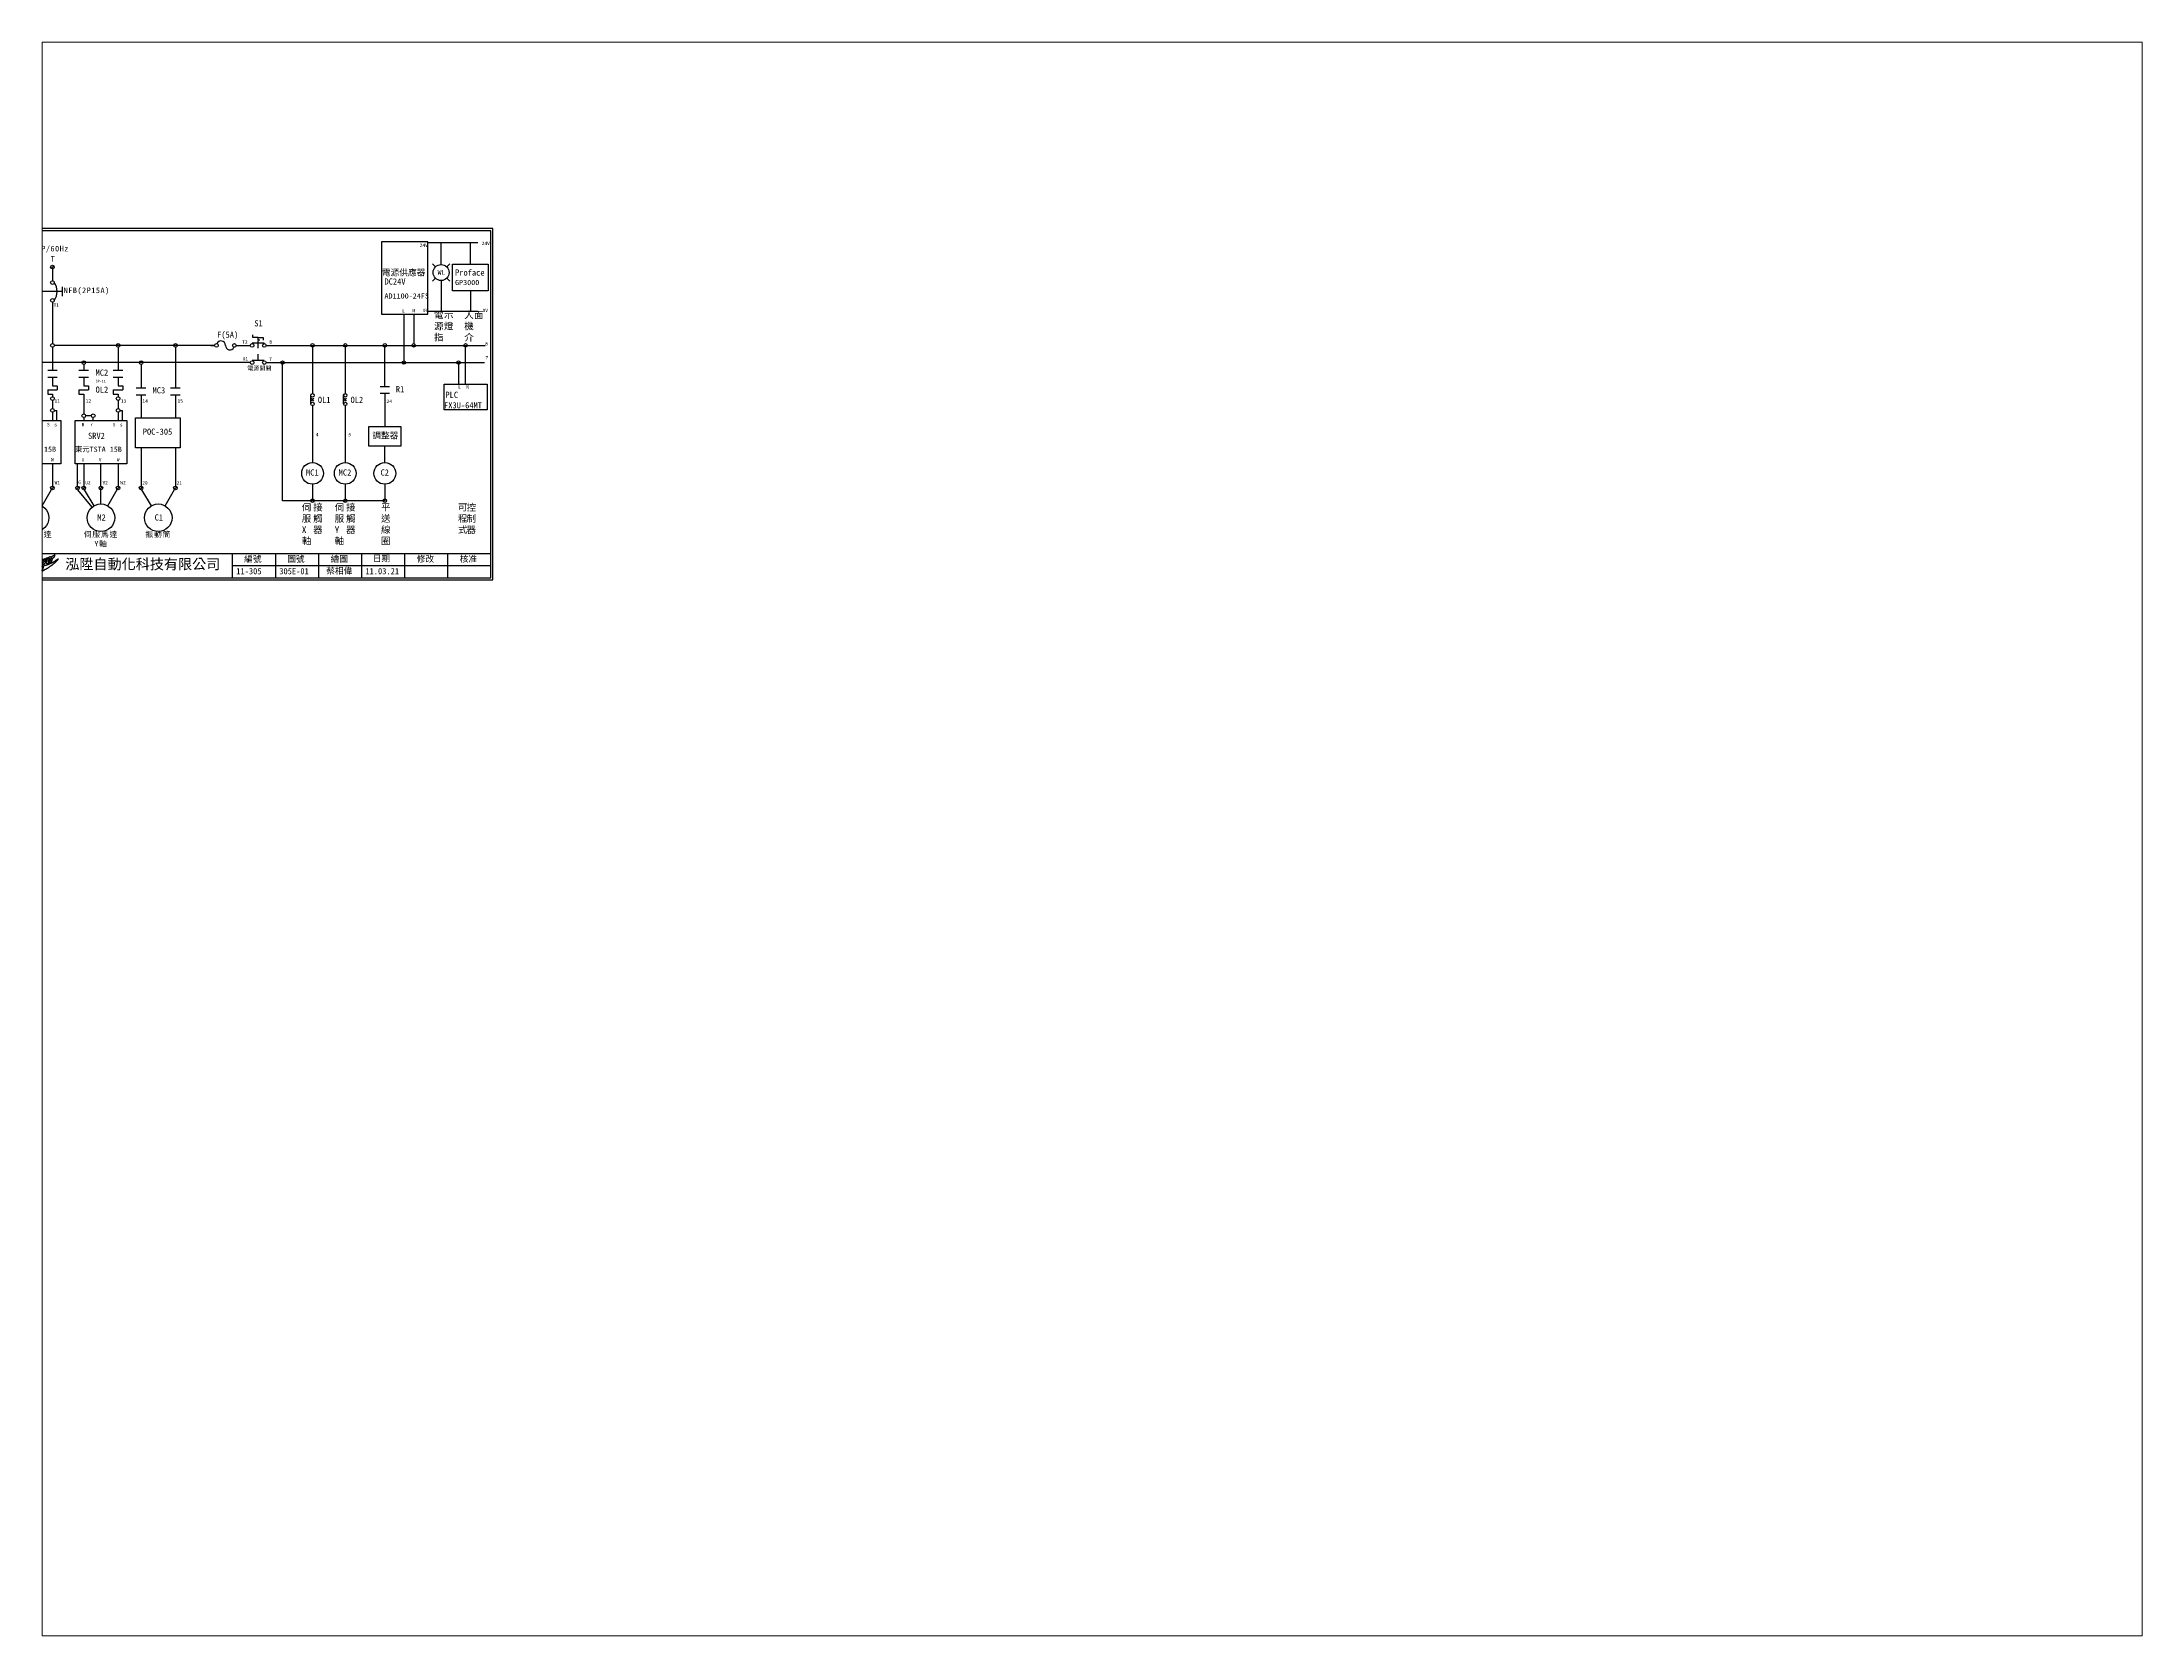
# Paper-space layout '配置1' of a CAD drawing. Extents: x 26 to 231, y 20 to 176.
# The model-space entities are those that its viewports show. They can reach past a viewport. Long polylines and large blocks are cut down to what shows.
import ezdxf
from ezdxf.enums import TextEntityAlignment as Align

# ---------------------------------------------------------------- set-up
doc = ezdxf.new("R2010")
doc.units = 0
doc.linetypes.add('DASHED', pattern=[0.2, 0.1, -0.1])
doc.linetypes.add('HIDDEN9', pattern=[3.5, 2, -1.5])
doc.layers.get('0').update_dxf_attribs({"linetype": 'CONTINUOUS'})
for name, color, linetype in [('7', 7, 'CONTINUOUS'), ('圖框層', 7, 'CONTINUOUS'), ('標尺寸層', 3, 'CONTINUOUS'), ('輪廓線層', 7, 'CONTINUOUS')]:
    doc.layers.add(name, color=color, linetype=linetype)
doc.styles.add('CNS', font='romanc.shx', dxfattribs={"bigfont": 'chineset.shx'})
doc.styles.add('STSL', font='KAIU.TTF')
doc.styles.add('標楷體', font='KAIU.TTF')

# ---------------------------------------------------------------- blocks, each defined once
blk = doc.blocks.new('FUSE')
at = {"color": 7}
for p, q in [((0, 0), (2.1, 0)), ((14.6, 0), (16.8, 0))]:
    blk.add_line(p, q, dxfattribs=at)
for centre in [(3.2, 0), (13.6, 0)]:
    blk.add_circle(centre, 1.07)
for centre, start, end in [((5.8, 0), 0, 156.116), ((11, 0), 180, 336.116)]:
    blk.add_arc(centre, 2.59, start, end, dxfattribs=at)

msp = doc.modelspace()

# ---------------------------------------------------------------- linework, layer by layer
for p, q in [((225.6, 451.7), (198.6, 451.7)), ((198.6, 451.7), (198.6, 409.7)), ((225.6, 409.7), (225.6, 451.7)), ((254.6, 451.1), (225.6, 451.1)), ((233.3, 442.5), (233.3, 451.1)), ((233.3, 438.6), (233.3, 442.5)), ((8.3, 437.8), (6.8, 436.3)), ((230, 437.2), (228.2, 439)), ((230, 430.6), (228.2, 428.9)), ((233.3, 429.3), (233.3, 425.3)), ((236.6, 437.2), (238.3, 439)), ((236.6, 430.6), (238.3, 428.9)), ((7.5, 416.6), (7.5, 392.7)), ((233.3, 425.3), (233.3, 411.2)), ((198.6, 409.7), (221.6, 409.7)), ((211.7, 409.7), (211.7, 382.6)), ((217.4, 409.7), (217.4, 392.6)), ((221.6, 409.7), (225.6, 409.7)), ((254.6, 411.2), (225.6, 411.2)), ((7.5, 390.5), (7.6, 377.2)), ((101.7, 391.6), (8.6, 391.6)), ((45.7, 390.5), (45.7, 377.2)), ((79, 390.5), (79, 366.9)), ((114.2, 391.6), (122.4, 391.6)), ((116.3, 391.6), (122.4, 391.6)), ((124, 396.2), (124, 397.7)), ((127, 396.2), (124, 396.2)), ((127, 396.2), (130, 396.2)), ((128, 394.6), (127, 394.9)), ((128, 394.6), (127, 394.4)), ((130, 396.2), (130, 394.7)), ((131.7, 391.6), (258.9, 391.6)), ((158.6, 391.6), (158.6, 363.6)), ((177.6, 391.6), (177.6, 363.6)), ((200.6, 367.8), (200.6, 391.6)), ((247.5, 369.1), (247.5, 391.6)), ((122.4, 381.6), (-11.4, 381.6)), ((25.7, 380.5), (25.7, 377.2)), ((59, 380.5), (59, 366.9)), ((131.7, 381.6), (258.5, 381.6)), ((7.5, 373.2), (7.5, 368.2)), ((45.7, 373.2), (45.7, 368.2)), ((235, 369.1), (260, 369.1)), ((235, 354.1), (235, 369.1)), ((260, 369.1), (260, 354.1)), ((59, 362.9), (59, 357)), ((59, 357), (59, 349.5)), ((79, 362.9), (79, 357)), ((79, 357), (79, 349.5)), ((158.6, 356.6), (158.6, 323.6)), ((177.6, 356.6), (177.6, 323.6)), ((200.6, 363.8), (200.6, 344.4)), ((260, 354.1), (235, 354.1)), ((30.1, 350.7), (26.7, 350.7)), ((59, 332.1), (59, 309.8)), ((79, 332.1), (79, 309.8)), ((200.6, 323.6), (200.6, 333.1)), ((7.5, 322.9), (7.5, 309.8)), ((45.7, 322.9), (45.7, 309.8)), ((-1.7, 309.5), (-3.3, 308)), ((1.5, 298.4), (7, 307.9)), ((8.3, 309.5), (6.8, 308)), ((22.9, 309.5), (21.4, 308)), ((26.4, 309.5), (24.9, 308)), ((31.7, 298.4), (26.2, 307.8)), ((36.4, 309.5), (34.9, 308)), ((39.7, 298.4), (45.1, 307.9)), ((46.4, 309.5), (44.9, 308)), ((59.7, 309.5), (58.2, 308)), ((65, 298.4), (59.5, 307.8)), ((73, 298.4), (78.4, 307.9)), ((79.7, 309.5), (78.2, 308)), ((158.6, 311), (158.6, 301.4)), ((177.6, 311), (177.6, 301.4)), ((200.6, 311), (200.6, 301.4))]:
    msp.add_line(p, q)
at = {"color": 7, "linetype": 'HIDDEN9'}
msp.add_line((13.2, 422.9), (-9.8, 422.9), dxfattribs=at)
msp.add_lwpolyline([(191.3, 344.4), (209.9, 344.4), (209.9, 333.1), (191.3, 333.1)], close=True)
for centre, radius in [((7.5, 437.1), 1.07), ((7.5, 428.1), 1.07), ((233.3, 433.9), 4.64), ((7.5, 417.7), 1.07), ((7.5, 391.6), 1.07), ((45.7, 391.6), 1.07), ((79, 391.6), 1.07), ((217.4, 391.6), 1), ((25.7, 381.6), 1.07), ((59, 381.6), 1.07), ((211.7, 381.6), 1), ((7.5, 360.7), 1.07), ((7.5, 353.8), 1.07), ((45.7, 360.7), 1.07), ((45.7, 353.8), 1.07), ((25.7, 350.7), 1.07), ((31.2, 350.7), 1.07), ((158.6, 317.3), 6.3), ((177.6, 317.3), 6.3), ((200.6, 317.3), 6.3), ((-2.5, 308.8), 1.07), ((7.5, 308.8), 1.07), ((22.1, 308.8), 1.07), ((25.7, 308.8), 1.07), ((35.7, 308.8), 1.07), ((45.7, 308.8), 1.07), ((59, 308.8), 1.07), ((79, 308.8), 1.07), ((-2.5, 291.5), 8), ((35.7, 291.5), 8), ((69, 291.5), 8)]:
    msp.add_circle(centre, radius)
at = {"color": 7}
msp.add_arc((1.2, 422.9), 9.05, 325.1286, 34.8714, dxfattribs=at)
at = {"layer": '7'}
for p, q in [((123.5, 393), (130.6, 393)), ((127, 394.9), (127, 396.2)), ((127, 393), (127, 394.4)), ((123.5, 383), (130.6, 383))]:
    msp.add_line(p, q, dxfattribs=at)
at = {"layer": '7', "linetype": 'DASHED'}
msp.add_line((127, 383), (127, 393), dxfattribs=at)
at = {"layer": '7'}
for centre in [(123.5, 391.6), (130.6, 391.6), (123.5, 381.6), (130.6, 381.6)]:
    msp.add_circle(centre, 1.07, dxfattribs=at)
at = {"layer": '圖框層', "color": 7}
for p, q in [((263.4, 459.4), (-23.6, 459.4)), ((262.2, 458.2), (-22.3, 458.2)), ((262.2, 256.7), (262.2, 458.2)), ((263.4, 255.5), (263.4, 459.4)), ((-22.3, 270.7), (262.2, 270.7)), ((112.2, 256.7), (112.2, 270.7)), ((137.2, 256.7), (137.2, 270.7)), ((162.2, 256.7), (162.2, 270.7)), ((187.2, 256.7), (187.2, 270.7)), ((212.2, 256.7), (212.2, 270.7)), ((237.2, 256.7), (237.2, 270.7)), ((-22.3, 256.7), (262.2, 256.7)), ((112.2, 263.7), (262.2, 263.7)), ((-23.6, 255.5), (263.4, 255.5))]:
    msp.add_line(p, q, dxfattribs=at)
at = {"layer": '標尺寸層', "color": 7}
for p, q in [((250.3, 438.7), (250.3, 451.1)), ((7.5, 436), (7.5, 429.1)), ((7.5, 416.6), (7.5, 416.6)), ((13.2, 425.6), (13.2, 420.2)), ((250.3, 423.2), (250.3, 411.2)), ((141.2, 301.4), (141.2, 381.6)), ((243.4, 381.6), (243.4, 369.1)), ((4.8, 377.2), (10.3, 377.2)), ((4.8, 373.2), (10.3, 373.2)), ((7.5, 368.2), (10.3, 368.2)), ((10.3, 368.2), (10.3, 365.7)), ((22.9, 377.2), (28.5, 377.2)), ((22.9, 373.2), (28.5, 373.2)), ((25.7, 373.2), (25.7, 368.2)), ((25.7, 368.2), (28.5, 368.2)), ((28.5, 368.2), (28.5, 365.7)), ((42.9, 377.2), (48.5, 377.2)), ((42.9, 373.2), (48.5, 373.2)), ((45.7, 368.2), (48.5, 368.2)), ((48.5, 368.2), (48.5, 365.7)), ((56.2, 366.9), (61.8, 366.9)), ((76.2, 366.9), (81.8, 366.9)), ((197.8, 367.8), (203.4, 367.8)), ((4.8, 365.7), (10.3, 365.7)), ((4.8, 365.7), (4.8, 363.2)), ((4.8, 363.2), (7.5, 363.2)), ((7.5, 363.2), (7.5, 361.8)), ((7.5, 359.6), (7.5, 354.8)), ((8.6, 353.8), (10, 353.8)), ((10, 347.9), (10, 353.8)), ((22.9, 365.7), (28.5, 365.7)), ((22.9, 365.7), (22.9, 363.2)), ((22.9, 363.2), (25.7, 363.2)), ((25.7, 363.2), (25.7, 351.8)), ((42.9, 365.7), (48.5, 365.7)), ((42.9, 365.7), (42.9, 363.2)), ((42.9, 363.2), (45.7, 363.2)), ((45.7, 363.2), (45.7, 361.8)), ((45.7, 359.6), (45.7, 354.8)), ((46.7, 353.8), (48.2, 353.8)), ((48.2, 347.9), (48.2, 353.8)), ((56.2, 362.9), (61.8, 362.9)), ((59, 362.9), (59, 357)), ((76.2, 362.9), (81.8, 362.9)), ((157.6, 357.6), (157.6, 362.6)), ((157.6, 359.2), (159.3, 361)), ((158.5, 360.1), (157.6, 361)), ((159.3, 359.2), (158.5, 360.1)), ((176.6, 357.6), (176.6, 362.6)), ((176.6, 359.2), (178.4, 361)), ((177.5, 360.1), (176.6, 361)), ((178.4, 359.2), (177.5, 360.1)), ((197.8, 363.8), (203.4, 363.8)), ((-17.5, 347.9), (7.5, 347.9)), ((7.5, 352.7), (7.5, 347.9)), ((7.5, 347.9), (12.5, 347.9)), ((12.5, 347.9), (12.5, 322.9)), ((20.7, 322.9), (20.7, 347.9)), ((20.7, 347.9), (45.7, 347.9)), ((25.7, 349.6), (25.7, 347.9)), ((31.2, 347.9), (31.2, 349.6)), ((45.7, 352.7), (45.7, 347.9)), ((45.7, 347.9), (50.7, 347.9)), ((50.7, 347.9), (50.7, 322.9)), ((12.5, 322.9), (-12.5, 322.9)), ((-2.5, 309.8), (-2.5, 322.9)), ((25.7, 322.9), (20.7, 322.9)), ((22.1, 309.8), (22.1, 322.9)), ((25.7, 322.9), (25.7, 309.8)), ((50.7, 322.9), (25.7, 322.9)), ((35.7, 309.8), (35.7, 322.9)), ((-2.5, 299.5), (-2.5, 307.7)), ((22.1, 307.7), (30.5, 297.6)), ((35.7, 299.5), (35.7, 307.7)), ((200.6, 301.4), (141.2, 301.4))]:
    msp.add_line(p, q, dxfattribs=at)
for points in [[(239.9, 438.7), (260.6, 438.7), (260.6, 423.2), (239.9, 423.2)], [(55.8, 349.5), (81.8, 349.5), (81.8, 332.1), (55.8, 332.1)]]:
    msp.add_lwpolyline(points, close=True, dxfattribs=at)
for centre in [(158.6, 391.6), (177.6, 391.6), (200.6, 391.6), (247.5, 391.6), (141.2, 381.6), (243.4, 381.6), (158.6, 362.6), (158.6, 357.6), (177.6, 362.6), (177.6, 357.6), (158.6, 301.4), (177.6, 301.4), (200.6, 301.4)]:
    msp.add_circle(centre, 1, dxfattribs=at)
at = {"layer": '輪廓線層', "color": 116}
for points in [[(1.5, 264.1), (0.7, 263.9), (1.3, 267.1), (2.1, 267.5), (1.7, 265.5), (2.7, 267.7), (3.4, 267.9), (2.9, 265.9), (3.8, 268.1), (4.7, 268.4), (2.8, 264.4), (2, 264.2), (2.4, 266.1)], [(6.4, 267.2), (6.3, 267.2), (6.3, 267.1), (6.3, 267.1), (6.3, 267), (6.3, 267), (6.3, 267), (6.3, 266.9), (6.3, 266.9), (6.2, 266.9), (6.2, 266.9), (6.2, 266.8), (6.2, 266.8), (6.2, 266.8), (6.2, 266.8), (6.2, 266.8), (6.1, 266.8), (6.1, 266.8), (6.1, 266.8), (6.1, 266.8), (6, 266.8), (6, 266.7), (5.9, 266.7), (5.9, 266.7), (5.8, 266.7), (5.8, 266.7), (5.7, 266.7), (5.6, 266.7), (5.6, 266.6), (5.5, 266.6), (5.4, 266.6), (5.4, 266.6), (5.3, 266.6), (5.3, 266.6), (5.2, 266.5), (5.2, 266.5), (5.1, 266.5), (5.1, 266.5), (5, 266.5), (5, 266.5), (5, 266.5), (4.9, 266.5), (4.9, 266.4), (4.9, 266.4), (4.9, 266.4), (4.9, 266.4), (4.9, 266.4), (4.9, 266.4), (4.8, 266.4), (4.8, 266.3), (4.8, 266.3), (4.8, 266.3), (4.8, 266.3), (4.8, 266.3), (4.8, 266.2), (4.8, 266.2), (4.8, 266.2), (4.8, 266.2), (4.8, 266.1), (4.8, 266.1), (4.8, 266.1), (4.8, 266.1), (4.8, 266.1), (4.8, 266), (4.8, 266), (4.8, 266), (4.8, 266), (4.8, 266), (4.8, 266), (4.8, 266), (4.8, 265.9), (4.8, 265.9), (4.8, 265.9), (4.9, 265.9), (4.9, 265.9), (4.9, 265.9), (4.9, 265.9), (4.9, 265.9), (5, 265.9), (5, 265.9), (5, 265.9), (5, 265.9), (5, 266), (5.1, 266), (5.1, 266), (5.1, 266), (5.1, 266), (5.1, 266), (5.1, 266), (5.2, 266.1), (5.2, 266.1), (5.2, 266.1), (5.2, 266.1), (5.2, 266.1), (5.3, 266.1), (5.3, 266.2), (5.3, 266.2), (5.3, 266.2), (5.3, 266.2), (5.3, 266.2), (5.3, 266.3), (5.4, 266.3), (5.4, 266.3), (5.4, 266.3), (5.5, 266.3), (5.5, 266.3), (5.6, 266.3), (5.6, 266.4), (5.7, 266.4), (5.8, 266.4), (5.8, 266.3), (5.8, 266.3), (5.9, 266.3), (5.9, 266.2), (5.8, 266.1), (5.8, 266.1), (5.8, 266), (5.7, 265.9), (5.6, 265.8), (5.6, 265.7), (5.5, 265.6), (5.5, 265.5), (5.4, 265.4), (5.3, 265.4), (5.3, 265.3), (5.2, 265.3), (5.2, 265.2), (5.1, 265.2), (5.1, 265.1), (5, 265.1), (5, 265.1), (5, 265.1), (4.9, 265), (4.9, 265), (4.8, 265), (4.8, 265), (4.8, 265), (4.8, 264.9), (4.7, 264.9), (4.7, 264.9), (4.7, 264.9), (4.6, 264.9), (4.6, 264.9), (4.6, 264.9), (4.6, 264.9), (4.6, 264.9), (4.5, 264.8), (4.5, 264.8), (4.5, 264.8), (4.5, 264.8), (4.4, 264.8), (4.4, 264.8), (4.4, 264.8), (4.4, 264.8), (4.3, 264.8), (4.3, 264.8), (4.3, 264.8), (4.2, 264.8), (4.2, 264.9), (4.2, 264.9), (4.1, 264.9), (4.1, 264.9), (4.1, 264.9), (4.1, 264.9), (4.1, 264.9), (4, 264.9), (4, 265), (4, 265), (4, 265), (4, 265), (4, 265.1), (4, 265.1), (3.9, 265.1), (3.9, 265.2), (3.9, 265.2), (3.9, 265.3), (3.9, 265.3), (3.9, 265.3), (3.9, 265.4), (3.9, 265.4), (3.9, 265.5), (3.9, 265.5), (3.9, 265.6), (3.9, 265.6), (3.9, 265.7), (3.9, 265.7), (3.9, 265.8), (3.9, 265.8), (4, 265.9), (4, 266), (4, 266), (4, 266.1), (4, 266.2), (4.1, 266.3), (4.1, 266.4), (4.1, 266.4), (4.1, 266.5), (4.2, 266.6), (4.2, 266.7), (4.3, 266.8), (4.3, 266.9), (4.3, 267), (4.4, 267.1), (4.4, 267.2), (4.5, 267.3), (4.5, 267.4), (4.6, 267.5), (4.6, 267.6), (4.7, 267.7), (4.8, 267.8), (4.8, 267.9), (4.9, 268), (4.9, 268), (5, 268.1), (5.1, 268.2), (5.1, 268.3), (5.2, 268.3), (5.2, 268.4), (5.2, 268.4), (5.3, 268.5), (5.3, 268.5), (5.4, 268.5), (5.4, 268.6), (5.4, 268.6), (5.5, 268.6), (5.5, 268.7), (5.6, 268.7), (5.6, 268.7), (5.6, 268.8), (5.7, 268.8), (5.7, 268.8), (5.8, 268.8), (5.8, 268.9), (5.8, 268.9), (5.9, 268.9), (5.9, 268.9), (6, 268.9), (6, 268.9), (6, 269), (6.1, 269), (6.1, 269), (6.1, 269), (6.2, 269), (6.2, 269), (6.2, 269), (6.2, 269), (6.3, 269), (6.3, 269), (6.3, 269), (6.3, 269), (6.4, 269), (6.4, 269), (6.4, 269), (6.4, 269), (6.4, 268.9), (6.5, 268.9), (6.5, 268.9), (6.5, 268.9), (6.5, 268.9), (6.5, 268.9), (6.5, 268.8), (6.6, 268.8), (6.6, 268.8), (6.6, 268.8), (6.6, 268.7), (6.6, 268.7), (6.6, 268.7), (6.6, 268.6), (6.6, 268.6), (6.6, 268.6), (6.6, 268.5), (6.6, 268.5), (6.6, 268.5), (6.6, 268.4), (6.6, 268.4), (6.6, 268.3), (6.6, 268.3), (6.6, 268.2), (6.6, 268.2), (6.6, 268.1), (6.6, 268.1), (6.6, 268), (6.6, 268), (6.6, 267.9), (6.6, 267.9), (6.5, 267.8), (6.5, 267.8), (6.5, 267.7), (6.5, 267.7), (6.5, 267.6), (6.5, 267.5), (6.5, 267.5), (6.4, 267.4), (6.4, 267.4), (6.4, 267.3), (6.4, 267.3)], [(7.6, 267.8), (7.4, 267.3), (7.2, 266.9), (6.8, 265.6), (5.9, 265.4), (7.4, 269.3), (8.1, 269.6), (8, 269.2), (8.3, 269.6), (8.6, 269.9), (8.9, 270), (8.3, 268.3), (8.2, 268.3), (8, 268.2), (7.8, 268.1)], [(-2.7, 264.9), (-2.6, 264.9), (-2.6, 264.9), (-2.6, 264.9), (-2.6, 264.9), (-2.6, 264.9), (-2.6, 264.9), (-2.6, 264.9), (-2.6, 264.9), (-2.6, 264.9), (-2.6, 264.9), (-2.6, 264.8), (-2.6, 264.8), (-2.6, 264.8), (-2.6, 264.8), (-2.6, 264.8), (-2.6, 264.8), (-2.6, 264.7), (-2.6, 264.7), (-2.6, 264.7), (-2.6, 264.7), (-2.6, 264.7), (-2.6, 264.6), (-2.6, 264.6), (-2.6, 264.6), (-2.6, 264.6), (-2.6, 264.5), (-2.6, 264.5), (-2.6, 264.5), (-2.6, 264.4), (-2.6, 264.4), (-2.6, 264.4), (-2.6, 264.3), (-2.7, 264.3), (-2.7, 264.3), (-2.7, 264.2), (-2.7, 264.2), (-2.7, 264.2), (-2.7, 264.2), (-2.7, 264.1), (-2.8, 264.1), (-2.8, 264.1), (-2.8, 264), (-2.8, 264), (-2.8, 264), (-2.8, 263.9), (-2.8, 263.9), (-2.9, 263.9), (-2.9, 263.9), (-2.9, 263.8), (-2.9, 263.8), (-2.9, 263.8), (-2.9, 263.8), (-2.9, 263.8), (-3, 263.7), (-3, 263.7), (-3, 263.7), (-3, 263.7), (-3, 263.7), (-3, 263.7), (-3, 263.7), (-3.1, 263.6), (-3.1, 263.6), (-3.1, 263.6), (-3.1, 263.6), (-3.1, 263.6), (-3.1, 263.6), (-3.1, 263.6), (-3.2, 263.6), (-3.2, 263.6), (-3.2, 263.6), (-3.2, 263.6), (-3.2, 263.6), (-3.2, 263.6), (-3.2, 263.6), (-3.2, 263.6), (-3.3, 263.6), (-3.3, 263.6), (-3.3, 263.6), (-3.3, 263.6), (-3.3, 263.7), (-3.3, 263.7), (-3.3, 263.7), (-3.3, 263.7), (-3.3, 263.7), (-3.3, 263.8), (-3.3, 263.8), (-3.3, 263.8), (-3.3, 263.8), (-3.3, 263.8), (-3.3, 263.9), (-3.3, 263.9), (-3.3, 263.9), (-3.3, 263.9), (-3.3, 264), (-3.2, 264), (-3.2, 264), (-3.2, 264.1), (-3.2, 264.1), (-3.2, 264.1), (-3.2, 264.1), (-3.2, 264.2), (-3.2, 264.2), (-3.2, 264.2), (-3.2, 264.2), (-3.2, 264.3), (-3.1, 264.3), (-3.1, 264.3), (-3.1, 264.4), (-3.1, 264.4), (-3.1, 264.4), (-3.1, 264.5), (-3.1, 264.5), (-3, 264.5), (-3, 264.5), (-3, 264.6), (-3, 264.6), (-3, 264.6), (-3, 264.7), (-2.9, 264.7), (-2.9, 264.7), (-2.9, 264.7), (-2.9, 264.8), (-2.9, 264.8), (-2.9, 264.8), (-2.8, 264.8), (-2.8, 264.8), (-2.8, 264.9), (-2.8, 264.9), (-2.8, 264.9), (-2.8, 264.9), (-2.7, 264.9), (-2.7, 264.9), (-2.7, 264.9), (-2.7, 264.9), (-2.7, 264.9)], [(-1.3, 263.2), (-1.4, 263.2), (-1.4, 263.2), (-1.4, 263.2), (-1.5, 263.2), (-1.5, 263.2), (-1.5, 263.3), (-1.5, 263.3), (-1.6, 263.3), (-1.6, 263.3), (-1.6, 263.3), (-1.6, 263.3), (-1.6, 263.3), (-1.7, 263.4), (-1.7, 263.4), (-1.7, 263.4), (-1.7, 263.4), (-1.7, 263.4), (-1.7, 263.5), (-1.8, 263.5), (-1.8, 263.5), (-1.8, 263.5), (-1.8, 263.6), (-1.8, 263.6), (-1.8, 263.6), (-1.8, 263.7), (-1.8, 263.7), (-1.8, 263.7), (-1.8, 263.8), (-1.8, 263.8), (-1.8, 263.8), (-1.8, 263.9), (-1.8, 263.9), (-1.8, 263.9), (-1.8, 264), (-1.8, 264), (-1.8, 264.1), (-1.8, 264.1), (-1.8, 264.1), (-1.8, 264.2), (-1.7, 264.2), (-1.7, 264.3), (-1.7, 264.3), (-1.7, 264.3), (-1.7, 264.4), (-1.7, 264.4), (-1.7, 264.5), (-1.7, 264.5), (-1.6, 264.5), (-1.6, 264.6), (-1.6, 264.6), (-1.6, 264.6), (-1.6, 264.7), (-1.6, 264.7), (-1.6, 264.8), (-1.5, 264.8), (-1.5, 264.8), (-1.5, 264.9), (-1.5, 264.9), (-1.5, 265), (-1.4, 265), (-1.4, 265.1), (-1.4, 265.2), (-1.4, 265.2), (-1.3, 265.3), (-1.3, 265.4), (-1.3, 265.5), (-1.2, 265.5), (-1.2, 265.6), (-1.1, 265.7), (-1.1, 265.8), (-1, 265.8), (-1, 265.9), (-0.9, 266), (-0.9, 266), (-0.8, 266.1), (-0.8, 266.2), (-0.7, 266.2), (-0.7, 266.3), (-0.6, 266.3), (-0.6, 266.4), (-0.6, 266.4), (-0.5, 266.4), (-0.5, 266.5), (-0.4, 266.5), (-0.4, 266.5), (-0.4, 266.6), (-0.3, 266.6), (-0.3, 266.6), (-0.2, 266.6), (-0.2, 266.7), (-0.2, 266.7), (-0.1, 266.7), (-0.1, 266.7), (0, 266.7), (0, 266.8), (0, 266.8), (0.1, 266.8), (0.1, 266.8), (0.1, 266.8), (0.1, 266.8), (0.2, 266.8), (0.2, 266.8), (0.2, 266.9), (0.2, 266.9), (0.2, 266.9), (0.3, 266.9), (0.3, 266.9), (0.3, 266.9), (0.4, 266.9), (0.4, 266.9), (0.4, 266.9), (0.4, 266.9), (0.5, 266.9), (0.5, 266.9), (0.5, 266.9), (0.5, 266.9), (0.6, 266.9), (0.6, 266.9), (0.6, 266.8), (0.6, 266.8), (0.7, 266.8), (0.7, 266.8), (0.7, 266.8), (0.7, 266.7), (0.7, 266.7), (0.8, 266.7), (0.8, 266.7), (0.8, 266.6), (0.8, 266.6), (0.8, 266.5), (0.8, 266.5), (0.8, 266.4), (0.8, 266.4), (0.8, 266.3), (0.8, 266.3), (0.8, 266.2), (0.8, 266.2), (0.8, 266.1), (0.8, 266), (0.8, 266), (0.8, 265.9), (0.8, 265.9), (0.8, 265.8), (0.7, 265.7), (0.7, 265.7), (0.7, 265.6), (0.7, 265.6), (0.7, 265.5), (0.6, 265.5), (0.6, 265.4), (0.6, 265.4), (0.6, 265.3), (0.5, 265.3), (0.5, 265.2), (0.5, 265.1), (0.5, 265.1), (0.4, 265), (0.4, 265), (0.4, 264.9), (0.4, 264.9), (0.3, 264.8), (0.3, 264.7), (0.3, 264.7), (0.2, 264.6), (0.2, 264.5), (0.2, 264.4), (0.1, 264.4), (0.1, 264.3), (0, 264.2), (0, 264.2), (-0.1, 264.1), (-0.1, 264), (-0.2, 263.9), (-0.2, 263.9), (-0.3, 263.8), (-0.3, 263.8), (-0.4, 263.7), (-0.5, 263.7), (-0.5, 263.6), (-0.6, 263.6), (-0.6, 263.5), (-0.7, 263.5), (-0.7, 263.5), (-0.8, 263.5), (-0.8, 263.4), (-0.8, 263.4), (-0.9, 263.4), (-0.9, 263.4), (-0.9, 263.3), (-1, 263.3), (-1, 263.3), (-1, 263.3), (-1.1, 263.3), (-1.1, 263.2), (-1.2, 263.2), (-1.2, 263.2), (-1.2, 263.2), (-1.3, 263.2), (-1.3, 263.2)], [(-0.6, 265.3), (-0.6, 265.3), (-0.6, 265.3), (-0.6, 265.4), (-0.5, 265.4), (-0.5, 265.5), (-0.5, 265.5), (-0.5, 265.5), (-0.5, 265.6), (-0.4, 265.6), (-0.4, 265.6), (-0.4, 265.7), (-0.4, 265.7), (-0.3, 265.7), (-0.3, 265.7), (-0.3, 265.8), (-0.3, 265.8), (-0.3, 265.8), (-0.2, 265.8), (-0.2, 265.8), (-0.2, 265.8), (-0.2, 265.8), (-0.1, 265.8), (-0.1, 265.8), (-0.1, 265.8), (-0.1, 265.8), (-0.1, 265.8), (-0.1, 265.8), (-0.1, 265.8), (-0.1, 265.7), (-0.1, 265.7), (0, 265.7), (0, 265.7), (0, 265.7), (0, 265.6), (0, 265.6), (-0.1, 265.6), (-0.1, 265.6), (-0.1, 265.5), (-0.1, 265.5), (-0.1, 265.5), (-0.1, 265.4), (-0.1, 265.4), (-0.1, 265.4), (-0.1, 265.4), (-0.1, 265.3), (-0.1, 265.3), (-0.1, 265.3), (-0.2, 265.2), (-0.2, 265.2), (-0.2, 265.2), (-0.2, 265.1), (-0.2, 265.1), (-0.2, 265.1), (-0.2, 265), (-0.2, 265), (-0.2, 265), (-0.3, 264.9), (-0.3, 264.9), (-0.3, 264.9), (-0.3, 264.8), (-0.3, 264.8), (-0.3, 264.8), (-0.3, 264.7), (-0.4, 264.7), (-0.4, 264.7), (-0.4, 264.7), (-0.4, 264.6), (-0.4, 264.6), (-0.4, 264.6), (-0.4, 264.6), (-0.5, 264.5), (-0.5, 264.5), (-0.5, 264.5), (-0.5, 264.5), (-0.5, 264.5), (-0.5, 264.4), (-0.5, 264.4), (-0.5, 264.4), (-0.6, 264.4), (-0.6, 264.4), (-0.6, 264.4), (-0.6, 264.3), (-0.6, 264.3), (-0.6, 264.3), (-0.7, 264.3), (-0.7, 264.3), (-0.7, 264.3), (-0.7, 264.3), (-0.7, 264.3), (-0.7, 264.3), (-0.8, 264.2), (-0.8, 264.2), (-0.8, 264.2), (-0.8, 264.2), (-0.8, 264.2), (-0.8, 264.3), (-0.9, 264.3), (-0.9, 264.3), (-0.9, 264.3), (-0.9, 264.3), (-0.9, 264.3), (-0.9, 264.3), (-0.9, 264.3), (-0.9, 264.3), (-0.9, 264.4), (-0.9, 264.4), (-0.9, 264.4), (-0.9, 264.4), (-0.9, 264.4), (-0.9, 264.5), (-0.9, 264.5), (-0.9, 264.5), (-0.9, 264.5), (-0.9, 264.6), (-0.9, 264.6), (-0.9, 264.6), (-0.9, 264.7), (-0.8, 264.7), (-0.8, 264.7), (-0.8, 264.8), (-0.8, 264.8), (-0.8, 264.8), (-0.8, 264.9), (-0.8, 264.9), (-0.8, 264.9), (-0.8, 264.9), (-0.8, 265), (-0.8, 265), (-0.8, 265), (-0.7, 265.1), (-0.7, 265.1), (-0.7, 265.1), (-0.7, 265.2), (-0.7, 265.2), (-0.6, 265.2)], [(5.7, 267.4), (5.7, 267.4), (5.7, 267.4), (5.6, 267.4), (5.6, 267.4), (5.6, 267.4), (5.6, 267.4), (5.5, 267.4), (5.5, 267.3), (5.5, 267.3), (5.4, 267.3), (5.4, 267.3), (5.4, 267.3), (5.4, 267.3), (5.4, 267.3), (5.3, 267.3), (5.3, 267.3), (5.3, 267.3), (5.3, 267.3), (5.2, 267.3), (5.2, 267.3), (5.2, 267.3), (5.2, 267.3), (5.2, 267.3), (5.2, 267.3), (5.2, 267.3), (5.2, 267.4), (5.2, 267.4), (5.2, 267.4), (5.2, 267.4), (5.2, 267.5), (5.2, 267.5), (5.3, 267.5), (5.3, 267.5), (5.3, 267.6), (5.3, 267.6), (5.3, 267.6), (5.3, 267.7), (5.4, 267.7), (5.4, 267.7), (5.4, 267.7), (5.4, 267.8), (5.4, 267.8), (5.5, 267.8), (5.5, 267.8), (5.5, 267.9), (5.5, 267.9), (5.5, 267.9), (5.6, 267.9), (5.6, 267.9), (5.6, 267.9), (5.6, 267.9), (5.6, 267.9), (5.7, 267.9), (5.7, 268), (5.7, 268), (5.7, 268), (5.7, 267.9), (5.7, 267.9), (5.8, 267.9), (5.8, 267.9), (5.8, 267.9), (5.8, 267.9), (5.8, 267.9), (5.8, 267.9), (5.8, 267.9), (5.8, 267.9), (5.8, 267.9), (5.8, 267.9), (5.8, 267.8), (5.8, 267.8), (5.8, 267.8), (5.8, 267.8), (5.8, 267.8), (5.8, 267.7), (5.8, 267.7), (5.8, 267.7), (5.8, 267.6), (5.8, 267.6), (5.8, 267.6), (5.8, 267.6), (5.8, 267.5), (5.8, 267.5), (5.8, 267.5), (5.8, 267.5), (5.7, 267.5), (5.7, 267.5), (5.7, 267.4)]]:
    msp.add_lwpolyline(points, close=True, dxfattribs=at)
at = {"layer": '輪廓線層', "color": 1}
msp.add_lwpolyline([(-4.7, 260.2), (-4.4, 260.3), (-4.1, 260.4), (-3.8, 260.4), (-3.6, 260.5), (-3.3, 260.6), (-3.1, 260.6), (-2.8, 260.7), (-2.6, 260.8), (-2.4, 260.8), (-2.2, 260.9), (-2, 261), (-1.8, 261), (-1.6, 261.1), (-1.5, 261.1), (-1.4, 261.2), (-1.2, 261.2), (-1.1, 261.2), (-1, 261.3), (-0.9, 261.3), (-0.8, 261.4), (-0.7, 261.4), (-0.6, 261.4), (-0.4, 261.5), (-0.3, 261.5), (-0.1, 261.6), (0, 261.7), (0.2, 261.7), (0.4, 261.8), (0.5, 261.9), (0.7, 261.9), (0.9, 262), (1, 262), (1.1, 262.1), (1.3, 262.1), (1.4, 262.2), (1.5, 262.2), (1.6, 262.3), (1.7, 262.3), (1.8, 262.3), (1.9, 262.4), (2, 262.4), (2.1, 262.5), (2.2, 262.5), (2.3, 262.5), (2.4, 262.6), (2.4, 262.6), (2.5, 262.6), (2.5, 262.7), (2.5, 262.7), (2.4, 262.7), (2.4, 262.7), (2.3, 262.7), (2.3, 262.7), (2.2, 262.7), (2.1, 262.8), (2.1, 262.8), (2, 262.8), (1.9, 262.8), (1.8, 262.8), (1.7, 262.8), (1.6, 262.8), (1.6, 262.8), (1.5, 262.8), (1.4, 262.8), (1.3, 262.9), (1.2, 262.9), (1.1, 262.9), (1, 262.9), (0.9, 262.9), (0.8, 262.9), (0.8, 262.9), (0.7, 262.9), (0.6, 262.9), (0.6, 262.9), (0.5, 263), (0.5, 263), (0.5, 263), (0.5, 263), (0.5, 263), (0.5, 263), (0.5, 263), (0.5, 263.1), (0.6, 263.1), (0.7, 263.1), (0.7, 263.1), (0.8, 263.1), (0.9, 263.2), (1.1, 263.2), (1.2, 263.2), (1.3, 263.3), (1.5, 263.3), (1.6, 263.4), (1.8, 263.4), (2, 263.4), (2.1, 263.5), (2.3, 263.6), (2.5, 263.6), (2.7, 263.7), (2.9, 263.7), (3, 263.8), (3.2, 263.8), (3.4, 263.9), (3.6, 264), (3.8, 264), (4, 264.1), (4.2, 264.1), (4.4, 264.2), (4.6, 264.3), (4.8, 264.4), (5, 264.4), (5.2, 264.5), (5.5, 264.6), (5.7, 264.7), (6, 264.8), (6.2, 265), (6.5, 265.1), (6.7, 265.2), (7, 265.3), (7.2, 265.4), (7.5, 265.5), (7.7, 265.6), (7.9, 265.7), (8, 265.8), (8.2, 265.9), (8.4, 266), (8.6, 266.1), (8.7, 266.2), (8.9, 266.3), (9.1, 266.4), (9.2, 266.5), (9.4, 266.7), (9.6, 266.8), (9.7, 266.9), (9.9, 267), (10, 267.1), (10.1, 267.2), (10.3, 267.3), (10.4, 267.4), (10.5, 267.4), (10.6, 267.5), (10.7, 267.6), (10.7, 267.6), (10.8, 267.6), (10.8, 267.6), (10.8, 267.6), (10.8, 267.5), (10.8, 267.5), (10.7, 267.4), (10.7, 267.4), (10.6, 267.3), (10.6, 267.2), (10.5, 267.1), (10.5, 267.1), (10.4, 267), (10.4, 266.9), (10.3, 266.8), (10.3, 266.8), (10.2, 266.7), (10.2, 266.6), (10.1, 266.6), (10, 266.5), (10, 266.4), (9.9, 266.3), (9.8, 266.3), (9.7, 266.2), (9.7, 266.1), (9.6, 266), (9.4, 265.9), (9.3, 265.8), (9.2, 265.7), (9.1, 265.5), (8.9, 265.4), (8.8, 265.3), (8.7, 265.1), (8.5, 265), (8.4, 264.9), (8.2, 264.7), (8, 264.6), (7.8, 264.4), (7.7, 264.3), (7.5, 264.1), (7.3, 264), (7.1, 263.8), (6.8, 263.7), (6.6, 263.5), (6.4, 263.3), (6.1, 263.2), (5.9, 263), (5.6, 262.8), (5.3, 262.6), (5.1, 262.5), (4.8, 262.3), (4.6, 262.1), (4.3, 262), (4, 261.8), (3.8, 261.7), (3.5, 261.5), (3.2, 261.4), (3, 261.2), (2.7, 261), (2.5, 260.9), (2.2, 260.7), (1.9, 260.6), (1.7, 260.5), (1.5, 260.3), (1.2, 260.2), (1, 260.1), (0.8, 260), (0.7, 259.9), (0.5, 259.8), (0.4, 259.7), (0.3, 259.7), (0.1, 259.6), (0, 259.6), (-0.1, 259.5), (-0.1, 259.5), (-0.2, 259.4), (-0.3, 259.4), (-0.3, 259.4), (-0.4, 259.4), (-0.4, 259.3), (-0.4, 259.4), (-0.4, 259.4), (-0.4, 259.4), (-0.4, 259.4), (-0.3, 259.5), (-0.2, 259.6), (-0.1, 259.6), (0, 259.7), (0.1, 259.8), (0.2, 259.9), (0.4, 260), (0.5, 260.1), (0.7, 260.3), (0.8, 260.4), (1, 260.5), (1.2, 260.6), (1.3, 260.7), (1.5, 260.8), (1.6, 261), (1.7, 261), (1.9, 261.1), (2, 261.2), (2, 261.3), (2.1, 261.3), (2.1, 261.4), (2.1, 261.4), (2.1, 261.4), (2, 261.4), (1.9, 261.3), (1.8, 261.3), (1.6, 261.2), (1.5, 261.1), (1.3, 261), (1, 260.9), (0.7, 260.8), (0.5, 260.7), (0.1, 260.5), (-0.2, 260.4), (-0.5, 260.3), (-0.8, 260.1), (-1.1, 260), (-1.4, 259.9), (-1.6, 259.8), (-1.8, 259.7), (-2.1, 259.6), (-2.3, 259.6), (-2.5, 259.5), (-2.7, 259.4), (-2.9, 259.4), (-3.2, 259.3), (-3.4, 259.2), (-3.7, 259.1), (-4, 259), (-4.3, 259), (-4.6, 258.9), (-4.9, 258.8)], dxfattribs=at)
at = {"layer": '輪廓線層', "color": 116}
for points in [[(-4.6, 263.1), (-4.6, 263.1), (-4.6, 263.1), (-4.6, 263.1), (-4.6, 263.1), (-4.6, 263.1), (-4.6, 263.1), (-4.6, 263), (-4.6, 263), (-4.6, 263), (-4.6, 263)], [(-4.6, 265.1), (-4.6, 265.1), (-4.6, 265.1), (-4.6, 265.1), (-4.5, 265.1), (-4.5, 265.1), (-4.5, 265.1), (-4.4, 265.1), (-4.4, 265), (-4.4, 265), (-4.4, 265), (-4.3, 265), (-4.3, 265), (-4.3, 265), (-4.3, 265), (-4.3, 265), (-4.3, 265), (-4.2, 265), (-4.2, 265), (-4.2, 264.9), (-4.2, 264.9), (-4.2, 264.9), (-4.2, 264.9), (-4.2, 264.9), (-4.2, 264.9), (-4.1, 264.8), (-4.1, 264.8), (-4.1, 264.8), (-4.1, 264.7), (-4.1, 264.7), (-4.1, 264.7), (-4.1, 264.7), (-4.1, 264.6), (-4.1, 264.6), (-4.1, 264.6), (-4.1, 264.5), (-4.1, 264.5), (-4.1, 264.5), (-4.1, 264.4), (-4.1, 264.4), (-4.1, 264.3), (-4.1, 264.3), (-4.1, 264.3), (-4.2, 264.2), (-4.2, 264.2), (-4.2, 264.1), (-4.2, 264.1), (-4.2, 264.1), (-4.2, 264), (-4.2, 264), (-4.2, 263.9), (-4.2, 263.9), (-4.2, 263.9), (-4.2, 263.8), (-4.2, 263.8), (-4.2, 263.8), (-4.3, 263.7), (-4.3, 263.7), (-4.3, 263.7), (-4.3, 263.6), (-4.3, 263.6), (-4.4, 263.6), (-4.4, 263.5), (-4.4, 263.5), (-4.5, 263.5), (-4.5, 263.5), (-4.6, 263.4), (-4.6, 263.4)], [(-4.6, 262), (-4.5, 262.4), (-4.3, 262.9), (-4.2, 263.4), (-3.9, 264.1), (-3.7, 264.8), (-3.5, 265.4), (-2.7, 265.7), (-2.7, 265.5), (-2.6, 265.7), (-2.3, 265.9), (-2, 266), (-1.8, 266), (-1.7, 266), (-1.6, 265.9), (-1.6, 265.6), (-1.6, 265.4), (-1.6, 265.1), (-1.7, 264.9), (-1.8, 264.6), (-1.9, 264.4), (-2.1, 264), (-2.3, 263.6), (-2.5, 263.2), (-2.8, 262.9), (-3.1, 262.7), (-3.2, 262.6), (-3.4, 262.6), (-3.5, 262.6), (-3.6, 262.7), (-3.6, 262.8), (-3.6, 262.9), (-3.7, 262.7), (-3.7, 262.5), (-3.8, 262.3), (-3.9, 261.9), (-4, 261.6), (-4.1, 261.5), (-4.1, 261.4), (-4.4, 261.3), (-4.9, 261.2)]]:
    msp.add_lwpolyline(points, dxfattribs=at)

# ---------------------------------------------------------------- block references
at = {"color": 7}
msp.add_blockref('FUSE', (99.6, 391.6), dxfattribs=at)

# ---------------------------------------------------------------- texts
msp.add_text('WL', height=2.86, dxfattribs=at).set_placement((233.5, 434), align=Align.MIDDLE_CENTER)
at = {"color": 0, "char_height": 3.25, "style": '標楷體'}
for s, insert, width, attachment_point in [('\\pt6.5;{\\T1.1;220VAC/2P/60Hz}', (-20.4, 449.4), 35.213, 1), ('\\pt6.5;{\\T1.1;T}', (6.5, 443.5), 2, 1), ('\\pt6.5;{\\T1.1;NFB(2P15A)}', (27.4, 425.2), 24.607, 2), ('{\\T1.1;伺服馬達\\PX軸}', (-2.5, 283.5), 24.145, 2), ('{\\T1.1;伺服馬達\\PY軸}', (35.7, 283.5), 24.145, 2), ('{\\T1.1;振動筒}', (69, 283.5), 24.145, 2)]:
    msp.add_mtext(s, dxfattribs=dict(at, insert=insert, width=width, attachment_point=attachment_point))
at = {"layer": '圖框層', "color": 4, "style": 'STSL'}
for s, height, p in [('24V', 2, (256.9, 449.8)), ('24V', 2, (220.9, 448.7)), ('電源供應器', 3.6, (198.9, 432.1)), ('DC24V', 3.6, (200.4, 426.9)), ('GP3000', 3, (241.4, 426.6)), ('Proface', 3.6, (241.4, 432.1)), ('T1', 2, (8.2, 414)), ('AD1100-24FS', 3, (200.4, 418.8)), ('S1', 3.6, (124.8, 402.6)), ('L', 2, (210.7, 410.6)), ('N', 2, (216.5, 410.7)), ('0V', 2, (222.7, 410.9)), ('0V', 2, (257.4, 410.9)), ('F(5A)', 3.6, (103.2, 396)), ('T2', 2, (117.8, 392.6)), ('8', 2, (133.5, 392.6)), ('8', 2, (258.9, 391.6)), ('R1', 2, (118.1, 382.7)), ('7', 2, (133.4, 382.7)), ('7', 2, (259.1, 383.4)), ('SP-11', 1.5, (-5.6, 370.1)), ('OL1', 3.6, (-5.6, 364.1)), ('MC1', 3.6, (-5.6, 374)), ('SP-11', 1.5, (32.6, 370.1)), ('OL2', 3.6, (32.6, 364.1)), ('MC2', 3.6, (32.6, 374)), ('MC3', 3.6, (65.7, 363.7)), ('R1', 3.6, (207, 364.4)), ('L', 2, (243.2, 366.4)), ('N', 2, (247.9, 366.5)), ('11', 2, (8.8, 358.3)), ('12', 2, (26.9, 358.3)), ('13', 2, (47.3, 358.3)), ('14', 2, (59.8, 358.3)), ('15', 2, (80.2, 358.3)), ('OL1', 3.6, (161.7, 358.2)), ('OL2', 3.6, (180.7, 358.2)), ('24', 2, (201.6, 358.1)), ('FX3U-64MT', 3.6, (235, 355)), ('PLC', 3.6, (235.8, 361.1)), ('S', 2, (4.4, 344.6)), ('s', 2, (8.6, 344.6)), ('R', 2, (24.5, 344.6)), ('r', 2, (29.5, 344.6)), ('S', 2, (42.6, 344.6)), ('s', 2, (46.7, 344.6)), ('POC-305', 3.6, (60, 339.7)), ('調整器', 3.6, (193.3, 337.5)), ('東元TSTA 15B', 3, (-17.5, 329.8)), ('SRV1', 3.6, (-9.9, 337.3)), ('東元TSTA 15B', 3, (20.7, 329.8)), ('SRV2', 3.6, (28.2, 337.3)), ('4', 2, (160.5, 338.8)), ('5', 2, (179.4, 338.8)), ('V', 2, (-3.6, 324.3)), ('W', 2, (6.7, 324.3)), ('U', 2, (24.5, 324.3)), ('V', 2, (34.5, 324.3)), ('W', 2, (44.9, 324.3)), ('MC1', 3.6, (154.8, 316)), ('MC2', 3.6, (173.8, 316)), ('C2', 3.6, (198.1, 316)), ('V1', 2, (-1.5, 310.9)), ('W1', 2, (8.8, 310.9)), ('G', 2, (22.5, 311.1)), ('U2', 2, (26.6, 310.9)), ('V2', 2, (36.6, 310.9)), ('W2', 2, (47, 310.9)), ('20', 2, (59.7, 310.8)), ('21', 2, (79.7, 310.8)), ('M1', 3.6, (-4.6, 289.9)), ('M2', 3.6, (33.6, 289.9)), ('C1', 3.6, (66.9, 289.9)), ('泓陞自動化科技有限公司', 6, (15, 261.6)), ('編號', 3.6, (118.9, 265.8)), ('圖號', 3.6, (143.9, 265.8)), ('繪圖', 3.6, (169.1, 265.8)), ('日期', 3.6, (193.6, 266.1)), ('修改', 3.6, (219.1, 265.8)), ('核准', 3.6, (244.1, 265.8)), ('11-305', 3.6, (114.3, 258.7)), ('305E-01', 3.6, (139.3, 258.7)), ('蔡相偉', 3.6, (166.6, 258.9)), ('11.03.21', 3.6, (189.3, 258.7))]:
    msp.add_text(s, height=height, dxfattribs=at).set_placement(p)
at = {"layer": '標尺寸層', "color": 7, "attachment_point": 1, "style": 'CNS'}
for s, insert, char_height, width in [('{\\fDFKai-SB|b0|i0|c136|p65;電\\P源指}', (229.2, 411.2), 3.9, 4.139), ('{\\fDFKai-SB|b0|i0|c136|p65;示燈}', (235, 411.2), 3.9, 4.139), ('{\\fDFKai-SB|b0|i0|c136|p65;人機介}', (246.8, 411.2), 3.9, 4.139), ('{\\fDFKai-SB|b0|i0|c136|p65;面}', (252.4, 411.2), 3.9, 4.139), ('{\\fDFKai-SB|b0|i0|c136|p65;電源開關}', (120.7, 379.6), 2.5, 14.085), ('{\\fDFKai-SB|b0|i0|c136|p65;伺服X軸}', (152.4, 299.5), 3.9, 5.424), ('{\\fDFKai-SB|b0|i0|c136|p65;接觸器}', (159, 299.5), 3.9, 5.424), ('{\\fDFKai-SB|b0|i0|c136|p65;伺服Y軸}', (171.5, 299.5), 3.9, 5.424), ('{\\fDFKai-SB|b0|i0|c136|p65;接觸器}', (178.1, 299.5), 3.9, 5.424), ('{\\fDFKai-SB|b0|i0|c136|p65;平送線圈}', (198.4, 299.5), 3.9, 5.424), ('{\\fDFKai-SB|b0|i0|c136|p65;可程式}', (243.1, 299.5), 3.9, 5.424), ('{\\fDFKai-SB|b0|i0|c136|p65;控制器}', (248.1, 299.5), 3.9, 5.424)]:
    msp.add_mtext(s, dxfattribs=dict(at, insert=insert, char_height=char_height, width=width))

psp = doc.layouts.new('配置1')

# ---------------------------------------------------------------- viewports
at = {"layer": '標尺寸層'}
psp.add_viewport(center=(128.5, 97.5), size=(205.6, 156), view_center_point=(611.37, 104.98), view_height=925.5311, dxfattribs=at)

doc.saveas('drawing.dxf')
